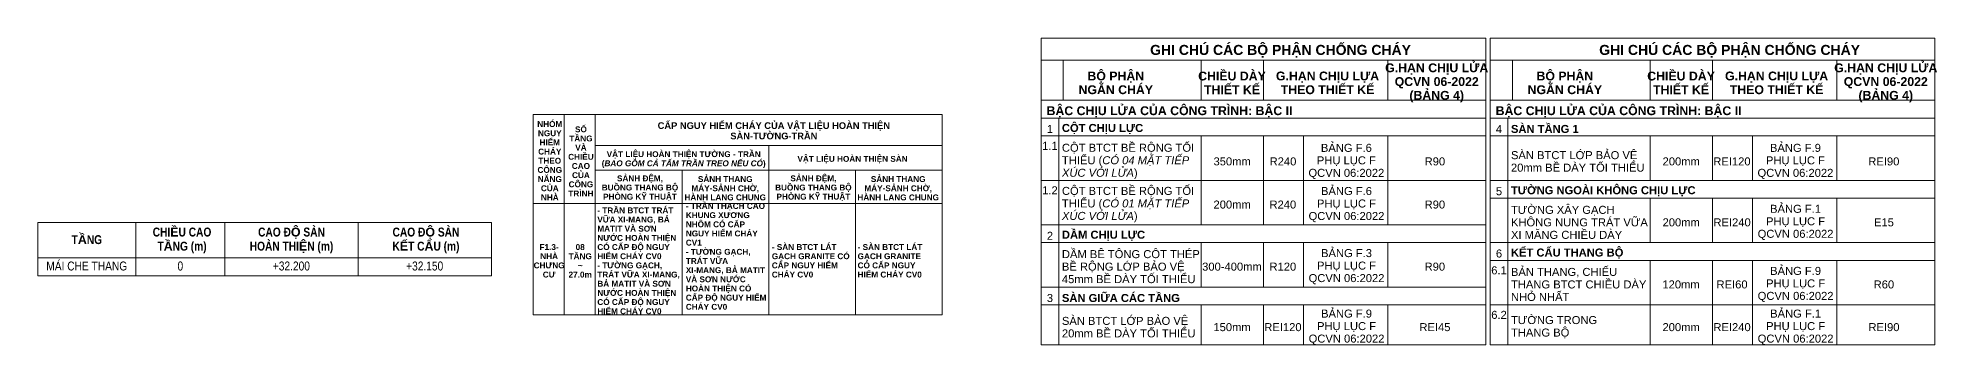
# Model space of a CAD drawing. Header units: millimetres. Extents: x 27447 to 239197, y -15958 to 82878.
# Drawn here: x 138473 to 159829, y 2351 to 5801 of the extents above; entities that cross this region are included whole.
import ezdxf

# ---------------------------------------------------------------- set-up
doc = ezdxf.new("R2010")
doc.units = ezdxf.units.MM
for name, color, linetype, lineweight in [('A-ANNO-NOTE', 131, 'Continuous', 9), ('A-DETL-THIN', 151, 'Continuous', 18), ('G-ANNO-TEXT-1', 7, 'Continuous', 9)]:
    doc.layers.add(name, color=color, linetype=linetype, lineweight=lineweight)
doc.styles.add('Arial Narrow', font='ARIALN_0.TTF', dxfattribs={"height": 100})
doc.styles.add('Arial_4', font='arial_0.ttf', dxfattribs={"height": 75})
doc.styles.add('Arial_5', font='arial_0.ttf', dxfattribs={"height": 112.5})
doc.styles.add('Arial_6', font='arial_0.ttf', dxfattribs={"height": 90})
doc.styles.add('Arial_B_1', font='arialbd_0.ttf', dxfattribs={"height": 66})
doc.styles.add('Arial_B_2', font='arialbd_0.ttf', dxfattribs={"height": 99})

# ---------------------------------------------------------------- blocks, each defined once
blk = doc.blocks.new('GHI CHÚ CAO ĐỘ 1 Ô1 - GHI CHÚ CAO ĐỘ 1 Ô 2-1613119-CAO ĐỘ_GHI CHÚ_8-MÁI CHE THANG')
at = {"layer": 'A-ANNO-NOTE'}
for p, q in [((6062, 3729), (962, 3729)), ((962, 3729), (962, 3129)), ((2062, 3129), (2062, 3729)), ((3062, 3129), (3062, 3729)), ((4562, 3129), (4562, 3729)), ((6062, 3129), (6062, 3729)), ((6062, 3329), (962, 3329)), ((6062, 3129), (962, 3129))]:
    blk.add_line(p, q, dxfattribs=at)
at = {"layer": 'A-ANNO-NOTE', "char_height": 100, "attachment_point": 2, "line_spacing_factor": 0.949189, "style": 'Arial Narrow'}
for s, insert, width in [('\\pt635,1270,1905,2540,3175,3810,4445,5080,5715,6350,6985,7620,8255,8890,9525,10160,10795,11430,12065,12700,13335,13970,14605,15240,15875,16510,17145,17780,18415,19050,19685,20320;{\\fArial Narrow|b1|i0|c0|p34;CHI\\fArial|b1|i0|c0|p34;Ề\\fArial Narrow|b1|i0|c0|p34;U CAO T\\fArial|b1|i0|c0|p34;Ầ\\fArial Narrow|b1|i0|c0|p34;NG (m)}', (2582, 3670), 995.5), ('\\pt635,1270,1905,2540,3175,3810,4445,5080,5715,6350,6985,7620,8255,8890,9525,10160,10795,11430,12065,12700,13335,13970,14605,15240,15875,16510,17145,17780,18415,19050,19685,20320;{\\fArial Narrow|b1|i0|c0|p34;CAO Đ\\fArial|b1|i0|c0|p34;Ộ\\fArial Narrow|b1|i0|c0|p34; SÀN HOÀN THI\\fArial|b1|i0|c0|p34;Ệ\\fArial Narrow|b1|i0|c0|p34;N (m)}', (3813, 3670), 1005.5), ('\\pt635,1270,1905,2540,3175,3810,4445,5080,5715,6350,6985,7620,8255,8890,9525,10160,10795,11430,12065,12700,13335,13970,14605,15240,15875,16510,17145,17780,18415,19050,19685,20320;{\\fArial Narrow|b1|i0|c0|p34;CAO Đ\\fArial|b1|i0|c0|p34;Ộ\\fArial Narrow|b1|i0|c0|p34; SÀN \\PK\\fArial|b1|i0|c0|p34;Ế\\fArial Narrow|b1|i0|c0|p34;T C\\fArial|b1|i0|c0|p34;Ấ\\fArial Narrow|b1|i0|c0|p34;U (m)}', (5325, 3670), 1429), ('\\pt635,1270,1905,2540,3175,3810,4445,5080,5715,6350,6985,7620,8255,8890,9525,10160,10795,11430,12065,12700,13335,13970,14605,15240,15875,16510,17145,17780,18415,19050,19685,20320;{\\fArial Narrow|b1|i0|c0|p34;T\\fArial|b1|i0|c0|p34;Ầ\\fArial Narrow|b1|i0|c0|p34;NG}', (1512, 3585), 721)]:
    blk.add_mtext(s, dxfattribs=dict(at, insert=insert, width=width))

msp = doc.modelspace()

# ---------------------------------------------------------------- linework, layer by layer
at = {"layer": 'A-DETL-THIN'}
for p, q in [((149753.5, 5800.8), (154753.5, 5800.8)), ((149753.5, 2350.8), (149753.5, 5800.8)), ((154753.5, 2350.8), (154753.5, 5800.8)), ((154803.5, 5800.8), (159803.5, 5800.8)), ((154803.5, 2350.8), (154803.5, 5800.8)), ((159803.5, 2350.8), (159803.5, 5800.8)), ((149753.5, 5550.8), (154753.5, 5550.8)), ((150003.5, 5100.8), (150003.5, 5550.8)), ((151553.5, 5100.8), (151553.5, 5550.8)), ((152253.5, 5100.8), (152253.5, 5550.8)), ((153653.5, 5100.8), (153653.5, 5550.8)), ((154753.5, 3700.8), (154753.5, 5550.8)), ((154803.5, 5550.8), (159803.5, 5550.8)), ((155053.5, 5100.8), (155053.5, 5550.8)), ((156603.5, 5100.8), (156603.5, 5550.8)), ((157303.5, 5100.8), (157303.5, 5550.8)), ((158703.5, 5100.8), (158703.5, 5550.8)), ((159803.5, 3500.8), (159803.5, 5550.8)), ((144040.5, 2690.9), (144040.5, 4940.9)), ((144040.5, 4940.9), (148640.5, 4940.9)), ((144390.5, 2690.9), (144390.5, 4940.9)), ((144740.5, 2690.9), (144740.5, 4940.9)), ((148640.5, 2690.9), (148640.5, 4940.9)), ((149753.5, 5100.8), (154753.5, 5100.8)), ((154803.5, 5100.8), (159803.5, 5100.8)), ((149753.5, 4900.8), (154753.5, 4900.8)), ((149753.5, 4700.8), (154753.5, 4700.8)), ((149953.5, 2350.8), (149953.5, 4900.8)), ((151553.5, 3700.8), (151553.5, 4700.8)), ((152253.5, 3700.8), (152253.5, 4700.8)), ((152703.5, 3700.8), (152703.5, 4700.8)), ((153653.5, 3700.8), (153653.5, 4700.8)), ((154803.5, 4900.8), (159803.5, 4900.8)), ((154803.5, 4700.8), (159803.5, 4700.8)), ((155003.5, 2350.8), (155003.5, 4900.8)), ((156603.5, 4200.8), (156603.5, 4700.8)), ((157303.5, 4200.8), (157303.5, 4700.8)), ((157753.5, 4200.8), (157753.5, 4700.8)), ((158703.5, 4200.8), (158703.5, 4700.8)), ((144740.5, 4590.9), (148640.5, 4590.9)), ((146690.5, 2690.9), (146690.5, 4590.9)), ((144740.5, 4315.9), (148640.5, 4315.9)), ((145715.5, 2690.9), (145715.5, 4315.9)), ((147665.5, 2690.9), (147665.5, 4315.9)), ((149753.5, 4200.8), (154753.5, 4200.8)), ((154803.5, 4200.8), (159803.5, 4200.8)), ((144040.5, 3940.9), (148640.5, 3940.9)), ((154803.5, 4000.8), (159803.5, 4000.8)), ((156603.5, 3500.8), (156603.5, 4000.8)), ((157303.5, 3500.8), (157303.5, 4000.8)), ((157753.5, 3500.8), (157753.5, 4000.8)), ((158703.5, 3500.8), (158703.5, 4000.8)), ((149753.5, 3700.8), (154753.5, 3700.8)), ((149753.5, 3500.8), (154753.5, 3500.8)), ((151553.5, 3000.8), (151553.5, 3500.8)), ((152253.5, 3000.8), (152253.5, 3500.8)), ((152703.5, 3000.8), (152703.5, 3500.8)), ((153653.5, 3000.8), (153653.5, 3500.8)), ((154803.5, 3500.8), (159803.5, 3500.8)), ((154803.5, 3300.8), (159803.5, 3300.8)), ((156603.5, 2800.8), (156603.5, 3300.8)), ((157303.5, 2800.8), (157303.5, 3300.8)), ((157753.5, 2800.8), (157753.5, 3300.8)), ((158703.5, 2800.8), (158703.5, 3300.8)), ((149753.5, 3000.8), (154753.5, 3000.8)), ((149753.5, 2800.8), (154753.5, 2800.8)), ((151553.5, 2350.8), (151553.5, 2800.8)), ((152253.5, 2350.8), (152253.5, 2800.8)), ((152703.5, 2350.8), (152703.5, 2800.8)), ((153653.5, 2350.8), (153653.5, 2800.8)), ((154803.5, 2800.8), (159803.5, 2800.8)), ((154803.5, 2800.8), (159803.5, 2800.8)), ((156603.5, 2350.8), (156603.5, 2800.8)), ((157303.5, 2350.8), (157303.5, 2800.8)), ((157753.5, 2350.8), (157753.5, 2800.8)), ((158703.5, 2350.8), (158703.5, 2800.8)), ((144040.5, 2690.9), (147880.5, 2690.9)), ((144040.5, 2690.9), (147880.5, 2690.9)), ((144040.5, 2690.9), (148640.5, 2690.9)), ((149753.5, 2350.8), (154753.5, 2350.8)), ((154803.5, 2350.8), (159803.5, 2350.8))]:
    msp.add_line(p, q, dxfattribs=at)

# ---------------------------------------------------------------- block references
at = {"layer": 'A-ANNO-NOTE'}
msp.add_blockref('GHI CHÚ CAO ĐỘ 1 Ô1 - GHI CHÚ CAO ĐỘ 1 Ô 2-1613119-CAO ĐỘ_GHI CHÚ_8-MÁI CHE THANG', (137511, 0), dxfattribs=at)

# ---------------------------------------------------------------- texts
at = {"layer": 'A-ANNO-NOTE', "char_height": 100, "attachment_point": 2, "line_spacing_factor": 0.949189, "style": 'Arial Narrow'}
for s, insert, width in [('\\pt635,1270,1905,2540,3175,3810,4445,5080,5715,6350,6985,7620,8255,8890,9525,10160,10795,11430,12065,12700,13335,13970,14605,15240,15875,16510,17145,17780,18415,19050,19685,20320;MÁI CHE THANG', (139021.7, 3288.6), 929.5), ('\\pt635,1270,1905,2540,3175,3810,4445,5080,5715,6350,6985,7620,8255,8890,9525,10160,10795,11430,12065,12700,13335,13970,14605,15240,15875,16510,17145,17780,18415,19050,19685,20320;0', (140074, 3288.6), 69.5), ('\\pt635,1270,1905,2540,3175,3810,4445,5080,5715,6350,6985,7620,8255,8890,9525,10160,10795,11430,12065,12700,13335,13970,14605,15240,15875,16510,17145,17780,18415,19050,19685,20320;+32.200', (141322.6, 3288.6), 436.5), ('\\pt635,1270,1905,2540,3175,3810,4445,5080,5715,6350,6985,7620,8255,8890,9525,10160,10795,11430,12065,12700,13335,13970,14605,15240,15875,16510,17145,17780,18415,19050,19685,20320;+32.150', (142821.6, 3288.6), 436.5)]:
    msp.add_mtext(s, dxfattribs=dict(at, insert=insert, width=width))
at = {"layer": 'G-ANNO-TEXT-1', "line_spacing_factor": 0.936439}
for s, insert, char_height, width, attachment_point, style in [('\\pt4.5,9,13.5,18,22.5,27,31.5,36,40.5,45,49.5,54,58.5,63,67.5,72,76.5,81,85.5,90,94.5,99,103.5,108,112.5,117,121.5,126,130.5,135,139.5,144;{\\fArial|b1|i0|c0|p34;GHI CHÚ CÁC BỘ PHẬN CHỐNG CHÁY}', (152446.4, 5652.4), 112.5, 3009.15, 5, 'Arial_5'), ('\\pt4.5,9,13.5,18,22.5,27,31.5,36,40.5,45,49.5,54,58.5,63,67.5,72,76.5,81,85.5,90,94.5,99,103.5,108,112.5,117,121.5,126,130.5,135,139.5,144;{\\fArial|b1|i0|c0|p34;GHI CHÚ CÁC BỘ PHẬN CHỐNG CHÁY}', (157496.4, 5652.4), 112.5, 3009.15, 5, 'Arial_5'), ('\\pt571.50027,1142.99955,1714.49982,2286.00009,2857.50036,3428.99964,4000.49991,4572.00018,5143.50045,5714.99973,6286.5,6858.00027,7429.49955,8000.99982,8572.50009,9144.00036,9715.49964,10286.99991,10858.50018,11430.00045,12001.49973,12573,13144.50027,13715.99955,14287.49982,14859.00009,15430.50036,16001.99964,16573.49991,17145.00018,17716.50045,18287.99973;BỘ PHẬN\\PNGĂN CHÁY', (150593.5, 5296.1), 99, 877.95, 5, 'Arial_B_2'), ('\\pt571.50027,1142.99955,1714.49982,2286.00009,2857.50036,3428.99964,4000.49991,4572.00018,5143.50045,5714.99973,6286.5,6858.00027,7429.49955,8000.99982,8572.50009,9144.00036,9715.49964,10286.99991,10858.50018,11430.00045,12001.49973,12573,13144.50027,13715.99955,14287.49982,14859.00009,15430.50036,16001.99964,16573.49991,17145.00018,17716.50045,18287.99973;CHIỀU DÀY\\PTHIẾT KẾ', (151900.2, 5296.1), 99, 750.15, 5, 'Arial_B_2'), ('\\pt571.50027,1142.99955,1714.49982,2286.00009,2857.50036,3428.99964,4000.49991,4572.00018,5143.50045,5714.99973,6286.5,6858.00027,7429.49955,8000.99982,8572.50009,9144.00036,9715.49964,10286.99991,10858.50018,11430.00045,12001.49973,12573,13144.50027,13715.99955,14287.49982,14859.00009,15430.50036,16001.99964,16573.49991,17145.00018,17716.50045,18287.99973;G.HẠN CHỊU LỰA THEO THIẾT KẾ', (152974.5, 5296.1), 99, 1184.85, 5, 'Arial_B_2'), ('\\pt571.50027,1142.99955,1714.49982,2286.00009,2857.50036,3428.99964,4000.49991,4572.00018,5143.50045,5714.99973,6286.5,6858.00027,7429.49955,8000.99982,8572.50009,9144.00036,9715.49964,10286.99991,10858.50018,11430.00045,12001.49973,12573,13144.50027,13715.99955,14287.49982,14859.00009,15430.50036,16001.99964,16573.49991,17145.00018,17716.50045,18287.99973;G.HẠN CHỊU LỬA\\PQCVN 06-2022\\P(BẢNG 4)', (154202.5, 5296.3), 99, 1125, 5, 'Arial_B_2'), ('\\pt571.50027,1142.99955,1714.49982,2286.00009,2857.50036,3428.99964,4000.49991,4572.00018,5143.50045,5714.99973,6286.5,6858.00027,7429.49955,8000.99982,8572.50009,9144.00036,9715.49964,10286.99991,10858.50018,11430.00045,12001.49973,12573,13144.50027,13715.99955,14287.49982,14859.00009,15430.50036,16001.99964,16573.49991,17145.00018,17716.50045,18287.99973;BỘ PHẬN\\PNGĂN CHÁY', (155643.5, 5296.1), 99, 877.95, 5, 'Arial_B_2'), ('\\pt571.50027,1142.99955,1714.49982,2286.00009,2857.50036,3428.99964,4000.49991,4572.00018,5143.50045,5714.99973,6286.5,6858.00027,7429.49955,8000.99982,8572.50009,9144.00036,9715.49964,10286.99991,10858.50018,11430.00045,12001.49973,12573,13144.50027,13715.99955,14287.49982,14859.00009,15430.50036,16001.99964,16573.49991,17145.00018,17716.50045,18287.99973;CHIỀU DÀY\\PTHIẾT KẾ', (156950.2, 5296.1), 99, 750.15, 5, 'Arial_B_2'), ('\\pt571.50027,1142.99955,1714.49982,2286.00009,2857.50036,3428.99964,4000.49991,4572.00018,5143.50045,5714.99973,6286.5,6858.00027,7429.49955,8000.99982,8572.50009,9144.00036,9715.49964,10286.99991,10858.50018,11430.00045,12001.49973,12573,13144.50027,13715.99955,14287.49982,14859.00009,15430.50036,16001.99964,16573.49991,17145.00018,17716.50045,18287.99973;G.HẠN CHỊU LỰA THEO THIẾT KẾ', (158024.5, 5296.1), 99, 1184.85, 5, 'Arial_B_2'), ('\\pt571.50027,1142.99955,1714.49982,2286.00009,2857.50036,3428.99964,4000.49991,4572.00018,5143.50045,5714.99973,6286.5,6858.00027,7429.49955,8000.99982,8572.50009,9144.00036,9715.49964,10286.99991,10858.50018,11430.00045,12001.49973,12573,13144.50027,13715.99955,14287.49982,14859.00009,15430.50036,16001.99964,16573.49991,17145.00018,17716.50045,18287.99973;G.HẠN CHỊU LỬA\\PQCVN 06-2022\\P(BẢNG 4)', (159252.5, 5296.3), 99, 1125, 5, 'Arial_B_2'), ('\\pt571.50027,1142.99955,1714.49982,2286.00009,2857.50036,3428.99964,4000.49991,4572.00018,5143.50045,5714.99973,6286.5,6858.00027,7429.49955,8000.99982,8572.50009,9144.00036,9715.49964,10286.99991,10858.50018,11430.00045,12001.49973,12573,13144.50027,13715.99955,14287.49982,14859.00009,15430.50036,16001.99964,16573.49991,17145.00018,17716.50045,18287.99973;BẬC CHỊU LỬA CỦA CÔNG TRÌNH: BẬC II', (149815.1, 4970.8), 99, 5140.8, 4, 'Arial_B_2'), ('\\pt571.50027,1142.99955,1714.49982,2286.00009,2857.50036,3428.99964,4000.49991,4572.00018,5143.50045,5714.99973,6286.5,6858.00027,7429.49955,8000.99982,8572.50009,9144.00036,9715.49964,10286.99991,10858.50018,11430.00045,12001.49973,12573,13144.50027,13715.99955,14287.49982,14859.00009,15430.50036,16001.99964,16573.49991,17145.00018,17716.50045,18287.99973;BẬC CHỊU LỬA CỦA CÔNG TRÌNH: BẬC II', (154865.1, 4970.8), 99, 5140.8, 4, 'Arial_B_2'), ('\\pt381.00018,761.9997,1142.99988,1524.00006,1905.00024,2285.99976,2666.99994,3048.00012,3429.0003,3809.99982,4191,4572.00018,4952.9997,5333.99988,5715.00006,6096.00024,6476.99976,6857.99994,7239.00012,7620.0003,8000.99982,8382,8763.00018,9143.9997,9524.99988,9906.00006,10287.00024,10667.99976,11048.99994,11430.00012,11811.0003,12191.99982;NHÓM NGUY HIỂM CHÁY THEO CÔNG NĂNG CỦA NHÀ', (144228.5, 4421.3), 66, 343.2, 5, 'Arial_B_1'), ('\\pt381.00018,761.9997,1142.99988,1524.00006,1905.00024,2285.99976,2666.99994,3048.00012,3429.0003,3809.99982,4191,4572.00018,4952.9997,5333.99988,5715.00006,6096.00024,6476.99976,6857.99994,7239.00012,7620.0003,8000.99982,8382,8763.00018,9143.9997,9524.99988,9906.00006,10287.00024,10667.99976,11048.99994,11430.00012,11811.0003,12191.99982;SỐ TẦNG VÀ CHIỀU CAO CỦA CÔNG TRÌNH', (144578.6, 4414), 66, 337.5, 5, 'Arial_B_1'), ('\\pt3,6,9,12,15,18,21,24,27,30,33,36,39,42,45,48,51,54,57,60,63,66,69,72,75,78,81,84,87,90,93,96;{\\fArial|b1|i0|c0|p34;CẤP NGUY HIỂM CHÁY CỦA VẬT LIỆU HOÀN THIỆN\\PSÀN-TƯỜNG-TRẦN}', (146748.3, 4757.4), 75, 3933, 5, 'Arial_4'), ('\\pt571.5,1143,1714.5,2286,2857.5,3429,4000.5,4572,5143.5,5715,6286.5,6858,7429.5,8001,8572.5,9144,9715.5,10287,10858.5,11430,12001.5,12573,13144.5,13716,14287.5,14859,15430.5,16002,16573.5,17145,17716.5,18288;1', (149852.7, 4778.3), 90, 220.5, 5, 'Arial_6'), ('\\pt571.5,1143,1714.5,2286,2857.5,3429,4000.5,4572,5143.5,5715,6286.5,6858,7429.5,8001,8572.5,9144,9715.5,10287,10858.5,11430,12001.5,12573,13144.5,13716,14287.5,14859,15430.5,16002,16573.5,17145,17716.5,18288;{\\fArial|b1|i0|c0|p34;CỘT CHỊU LỰC}', (149987.6, 4778.3), 90, 1297.8, 4, 'Arial_6'), ('\\pt571.5,1143,1714.5,2286,2857.5,3429,4000.5,4572,5143.5,5715,6286.5,6858,7429.5,8001,8572.5,9144,9715.5,10287,10858.5,11430,12001.5,12573,13144.5,13716,14287.5,14859,15430.5,16002,16573.5,17145,17716.5,18288;4', (154902.7, 4778.3), 90, 220.5, 5, 'Arial_6'), ('\\pt571.5,1143,1714.5,2286,2857.5,3429,4000.5,4572,5143.5,5715,6286.5,6858,7429.5,8001,8572.5,9144,9715.5,10287,10858.5,11430,12001.5,12573,13144.5,13716,14287.5,14859,15430.5,16002,16573.5,17145,17716.5,18288;{\\fArial|b1|i0|c0|p34;SÀN TẦNG 1}', (155037.6, 4778.3), 90, 1297.8, 4, 'Arial_6'), ('\\pt381.00018,761.9997,1142.99988,1524.00006,1905.00024,2285.99976,2666.99994,3048.00012,3429.0003,3809.99982,4191,4572.00018,4952.9997,5333.99988,5715.00006,6096.00024,6476.99976,6857.99994,7239.00012,7620.0003,8000.99982,8382,8763.00018,9143.9997,9524.99988,9906.00006,10287.00024,10667.99976,11048.99994,11430.00012,11811.0003,12191.99982;VẬT LIỆU HOÀN THIỆN TƯỜNG - TRẦN\\P({\\fArial|b1|i1|c0|p34;BAO GỒM CẢ TẤM TRẦN TREO NẾU CÓ})', (145734.4, 4433.9), 66, 1982.4, 5, 'Arial_B_1'), ('\\pt381.00018,761.9997,1142.99988,1524.00006,1905.00024,2285.99976,2666.99994,3048.00012,3429.0003,3809.99982,4191,4572.00018,4952.9997,5333.99988,5715.00006,6096.00024,6476.99976,6857.99994,7239.00012,7620.0003,8000.99982,8382,8763.00018,9143.9997,9524.99988,9906.00006,10287.00024,10667.99976,11048.99994,11430.00012,11811.0003,12191.99982;VẬT LIỆU HOÀN THIỆN SÀN', (147633.1, 4434), 66, 1972.5, 5, 'Arial_B_1'), ('\\pt571.5,1143,1714.5,2286,2857.5,3429,4000.5,4572,5143.5,5715,6286.5,6858,7429.5,8001,8572.5,9144,9715.5,10287,10858.5,11430,12001.5,12573,13144.5,13716,14287.5,14859,15430.5,16002,16573.5,17145,17716.5,18288;1.1', (149852.7, 4589), 90, 220.5, 5, 'Arial_6'), ('\\pt571.5,1143,1714.5,2286,2857.5,3429,4000.5,4572,5143.5,5715,6286.5,6858,7429.5,8001,8572.5,9144,9715.5,10287,10858.5,11430,12001.5,12573,13144.5,13716,14287.5,14859,15430.5,16002,16573.5,17145,17716.5,18288;CỘT BTCT BỀ RỘNG TỐI THIỂU ({\\fArial|b0|i1|c0|p34;CÓ 04 MẶT TIẾP XÚC VỚI LỬA})', (149987.6, 4413.5), 90, 1530, 4, 'Arial_6'), ('\\pt571.5,1143,1714.5,2286,2857.5,3429,4000.5,4572,5143.5,5715,6286.5,6858,7429.5,8001,8572.5,9144,9715.5,10287,10858.5,11430,12001.5,12573,13144.5,13716,14287.5,14859,15430.5,16002,16573.5,17145,17716.5,18288;BẢNG F.6 \\PPHỤ LỤC F\\PQCVN 06:2022', (153186.4, 4413.5), 90, 908.1, 5, 'Arial_6'), ('\\pt571.5,1143,1714.5,2286,2857.5,3429,4000.5,4572,5143.5,5715,6286.5,6858,7429.5,8001,8572.5,9144,9715.5,10287,10858.5,11430,12001.5,12573,13144.5,13716,14287.5,14859,15430.5,16002,16573.5,17145,17716.5,18288;SÀN BTCT LỚP BẢO VỆ 20mm BỀ DÀY TỐI THIỂU', (155037.6, 4413.5), 90, 1562.85, 4, 'Arial_6'), ('\\pt571.5,1143,1714.5,2286,2857.5,3429,4000.5,4572,5143.5,5715,6286.5,6858,7429.5,8001,8572.5,9144,9715.5,10287,10858.5,11430,12001.5,12573,13144.5,13716,14287.5,14859,15430.5,16002,16573.5,17145,17716.5,18288;BẢNG F.9\\PPHỤ LỤC F\\PQCVN 06:2022', (158236.4, 4413.5), 90, 908.1, 5, 'Arial_6'), ('\\pt381.00018,761.9997,1142.99988,1524.00006,1905.00024,2285.99976,2666.99994,3048.00012,3429.0003,3809.99982,4191,4572.00018,4952.9997,5333.99988,5715.00006,6096.00024,6476.99976,6857.99994,7239.00012,7620.0003,8000.99982,8382,8763.00018,9143.9997,9524.99988,9906.00006,10287.00024,10667.99976,11048.99994,11430.00012,11811.0003,12191.99982;SẢNH ĐỆM,\\PBUỒNG THANG BỘ\\PPHÒNG KỸ THUẬT', (145242.8, 4111.9), 66, 849.3, 5, 'Arial_B_1'), ('\\pt381.00018,761.9997,1142.99988,1524.00006,1905.00024,2285.99976,2666.99994,3048.00012,3429.0003,3809.99982,4191,4572.00018,4952.9997,5333.99988,5715.00006,6096.00024,6476.99976,6857.99994,7239.00012,7620.0003,8000.99982,8382,8763.00018,9143.9997,9524.99988,9906.00006,10287.00024,10667.99976,11048.99994,11430.00012,11811.0003,12191.99982;SẢNH ĐỆM,\\PBUỒNG THANG BỘ\\PPHÒNG KỸ THUẬT', (147192.8, 4111.9), 66, 849.3, 5, 'Arial_B_1'), ('\\pt571.5,1143,1714.5,2286,2857.5,3429,4000.5,4572,5143.5,5715,6286.5,6858,7429.5,8001,8572.5,9144,9715.5,10287,10858.5,11430,12001.5,12573,13144.5,13716,14287.5,14859,15430.5,16002,16573.5,17145,17716.5,18288;350mm', (151902.1, 4413.5), 90, 702.45, 5, 'Arial_6'), ('\\pt571.5,1143,1714.5,2286,2857.5,3429,4000.5,4572,5143.5,5715,6286.5,6858,7429.5,8001,8572.5,9144,9715.5,10287,10858.5,11430,12001.5,12573,13144.5,13716,14287.5,14859,15430.5,16002,16573.5,17145,17716.5,18288;R240', (152473.6, 4413.5), 90, 431.55, 5, 'Arial_6'), ('\\pt571.5,1143,1714.5,2286,2857.5,3429,4000.5,4572,5143.5,5715,6286.5,6858,7429.5,8001,8572.5,9144,9715.5,10287,10858.5,11430,12001.5,12573,13144.5,13716,14287.5,14859,15430.5,16002,16573.5,17145,17716.5,18288;R90', (154182, 4413.5), 90, 645.75, 5, 'Arial_6'), ('\\pt571.5,1143,1714.5,2286,2857.5,3429,4000.5,4572,5143.5,5715,6286.5,6858,7429.5,8001,8572.5,9144,9715.5,10287,10858.5,11430,12001.5,12573,13144.5,13716,14287.5,14859,15430.5,16002,16573.5,17145,17716.5,18288;200mm', (156952.1, 4413.5), 90, 702.45, 5, 'Arial_6'), ('\\pt571.5,1143,1714.5,2286,2857.5,3429,4000.5,4572,5143.5,5715,6286.5,6858,7429.5,8001,8572.5,9144,9715.5,10287,10858.5,11430,12001.5,12573,13144.5,13716,14287.5,14859,15430.5,16002,16573.5,17145,17716.5,18288;REI120', (157522.3, 4413.5), 90, 431.55, 5, 'Arial_6'), ('\\pt571.5,1143,1714.5,2286,2857.5,3429,4000.5,4572,5143.5,5715,6286.5,6858,7429.5,8001,8572.5,9144,9715.5,10287,10858.5,11430,12001.5,12573,13144.5,13716,14287.5,14859,15430.5,16002,16573.5,17145,17716.5,18288;REI90', (159230.4, 4413.5), 90, 645.75, 5, 'Arial_6'), ('\\pt381.00018,761.9997,1142.99988,1524.00006,1905.00024,2285.99976,2666.99994,3048.00012,3429.0003,3809.99982,4191,4572.00018,4952.9997,5333.99988,5715.00006,6096.00024,6476.99976,6857.99994,7239.00012,7620.0003,8000.99982,8382,8763.00018,9143.9997,9524.99988,9906.00006,10287.00024,10667.99976,11048.99994,11430.00012,11811.0003,12191.99982;SẢNH THANG MÁY-SẢNH CHỜ,\\PHÀNH LANG CHUNG', (146201.4, 4111.9), 66, 900.9, 5, 'Arial_B_1'), ('\\pt381.00018,761.9997,1142.99988,1524.00006,1905.00024,2285.99976,2666.99994,3048.00012,3429.0003,3809.99982,4191,4572.00018,4952.9997,5333.99988,5715.00006,6096.00024,6476.99976,6857.99994,7239.00012,7620.0003,8000.99982,8382,8763.00018,9143.9997,9524.99988,9906.00006,10287.00024,10667.99976,11048.99994,11430.00012,11811.0003,12191.99982;SẢNH THANG MÁY-SẢNH CHỜ,\\PHÀNH LANG CHUNG', (148146.4, 4111.9), 66, 900.9, 5, 'Arial_B_1'), ('\\pt571.5,1143,1714.5,2286,2857.5,3429,4000.5,4572,5143.5,5715,6286.5,6858,7429.5,8001,8572.5,9144,9715.5,10287,10858.5,11430,12001.5,12573,13144.5,13716,14287.5,14859,15430.5,16002,16573.5,17145,17716.5,18288;1.2', (149853, 4089), 90, 214.2, 5, 'Arial_6'), ('\\pt571.5,1143,1714.5,2286,2857.5,3429,4000.5,4572,5143.5,5715,6286.5,6858,7429.5,8001,8572.5,9144,9715.5,10287,10858.5,11430,12001.5,12573,13144.5,13716,14287.5,14859,15430.5,16002,16573.5,17145,17716.5,18288;CỘT BTCT BỀ RỘNG TỐI THIỂU ({\\fArial|b0|i1|c0|p34;CÓ 01 MẶT TIẾP XÚC VỚI LỬA})', (149987.6, 3928.5), 90, 1583.55, 4, 'Arial_6'), ('\\pt571.5,1143,1714.5,2286,2857.5,3429,4000.5,4572,5143.5,5715,6286.5,6858,7429.5,8001,8572.5,9144,9715.5,10287,10858.5,11430,12001.5,12573,13144.5,13716,14287.5,14859,15430.5,16002,16573.5,17145,17716.5,18288;BẢNG F.6\\PPHỤ LỤC F \\PQCVN 06:2022', (153187.7, 3928.5), 90, 1196.55, 5, 'Arial_6'), ('\\pt571.5,1143,1714.5,2286,2857.5,3429,4000.5,4572,5143.5,5715,6286.5,6858,7429.5,8001,8572.5,9144,9715.5,10287,10858.5,11430,12001.5,12573,13144.5,13716,14287.5,14859,15430.5,16002,16573.5,17145,17716.5,18288;5', (154902.7, 4078.3), 90, 220.5, 5, 'Arial_6'), ('\\pt571.5,1143,1714.5,2286,2857.5,3429,4000.5,4572,5143.5,5715,6286.5,6858,7429.5,8001,8572.5,9144,9715.5,10287,10858.5,11430,12001.5,12573,13144.5,13716,14287.5,14859,15430.5,16002,16573.5,17145,17716.5,18288;{\\fArial|b1|i0|c0|p34;TƯỜNG NGOÀI KHÔNG CHỊU LỰC}', (155037.6, 4078.3), 90, 4982.85, 4, 'Arial_6'), ('\\pt381.00018,761.9997,1142.99988,1524.00006,1905.00024,2285.99976,2666.99994,3048.00012,3429.0003,3809.99982,4191,4572.00018,4952.9997,5333.99988,5715.00006,6096.00024,6476.99976,6857.99994,7239.00012,7620.0003,8000.99982,8382,8763.00018,9143.9997,9524.99988,9906.00006,10287.00024,10667.99976,11048.99994,11430.00012,11811.0003,12191.99982;- TRẦN BTCT TRÁT VỮA XI-MANG, BẢ MATIT VÀ SƠN NƯỚC HOÀN THIỆN CÓ CẤP ĐỘ NGUY HIỂM CHÁY CV0\\P- TƯỜNG GẠCH, TRÁT VỮA XI-MANG, BẢ MATIT VÀ SƠN NƯỚC HOÀN THIỆN CÓ CẤP ĐỘ NGUY HIỂM CHÁY CV0', (144763.1, 3296.4), 66, 962.4, 4, 'Arial_B_1'), ('\\pt381.00018,761.9997,1142.99988,1524.00006,1905.00024,2285.99976,2666.99994,3048.00012,3429.0003,3809.99982,4191,4572.00018,4952.9997,5333.99988,5715.00006,6096.00024,6476.99976,6857.99994,7239.00012,7620.0003,8000.99982,8382,8763.00018,9143.9997,9524.99988,9906.00006,10287.00024,10667.99976,11048.99994,11430.00012,11811.0003,12191.99982;- TRẦN THẠCH CAO KHUNG XƯƠNG NHÔM CÓ CẤP NGUY HIỂM CHÁY CV1\\P- TƯỜNG GẠCH, TRÁT VỮA XI-MANG, BẢ MATIT VÀ SƠN NƯỚC HOÀN THIỆN CÓ CẤP ĐỘ NGUY HIỂM CHÁY CV0', (145758.1, 3345.9), 66, 918.9, 4, 'Arial_B_1'), ('\\pt571.5,1143,1714.5,2286,2857.5,3429,4000.5,4572,5143.5,5715,6286.5,6858,7429.5,8001,8572.5,9144,9715.5,10287,10858.5,11430,12001.5,12573,13144.5,13716,14287.5,14859,15430.5,16002,16573.5,17145,17716.5,18288;200mm', (151901.9, 3928.5), 90, 630.9, 5, 'Arial_6'), ('\\pt571.5,1143,1714.5,2286,2857.5,3429,4000.5,4572,5143.5,5715,6286.5,6858,7429.5,8001,8572.5,9144,9715.5,10287,10858.5,11430,12001.5,12573,13144.5,13716,14287.5,14859,15430.5,16002,16573.5,17145,17716.5,18288;R240', (152472.1, 3928.5), 90, 452.7, 5, 'Arial_6'), ('\\pt571.5,1143,1714.5,2286,2857.5,3429,4000.5,4572,5143.5,5715,6286.5,6858,7429.5,8001,8572.5,9144,9715.5,10287,10858.5,11430,12001.5,12573,13144.5,13716,14287.5,14859,15430.5,16002,16573.5,17145,17716.5,18288;R90', (154181.7, 3928.5), 90, 449.55, 5, 'Arial_6'), ('\\pt571.5,1143,1714.5,2286,2857.5,3429,4000.5,4572,5143.5,5715,6286.5,6858,7429.5,8001,8572.5,9144,9715.5,10287,10858.5,11430,12001.5,12573,13144.5,13716,14287.5,14859,15430.5,16002,16573.5,17145,17716.5,18288;TƯỜNG XÂY GẠCH KHÔNG NUNG TRÁT VỮA XI MĂNG CHIỀU DÀY', (155037.6, 3728.5), 90, 1583.55, 4, 'Arial_6'), ('\\pt571.5,1143,1714.5,2286,2857.5,3429,4000.5,4572,5143.5,5715,6286.5,6858,7429.5,8001,8572.5,9144,9715.5,10287,10858.5,11430,12001.5,12573,13144.5,13716,14287.5,14859,15430.5,16002,16573.5,17145,17716.5,18288;BẢNG F.1\\PPHỤ LỤC F \\PQCVN 06:2022', (158237.7, 3728.5), 90, 1196.55, 5, 'Arial_6'), ('\\pt571.5,1143,1714.5,2286,2857.5,3429,4000.5,4572,5143.5,5715,6286.5,6858,7429.5,8001,8572.5,9144,9715.5,10287,10858.5,11430,12001.5,12573,13144.5,13716,14287.5,14859,15430.5,16002,16573.5,17145,17716.5,18288;{\\fArial|b1|i0|c0|p34;DẦM CHỊU LỰC}', (149987.6, 3578.3), 90, 1297.8, 4, 'Arial_6'), ('\\pt571.5,1143,1714.5,2286,2857.5,3429,4000.5,4572,5143.5,5715,6286.5,6858,7429.5,8001,8572.5,9144,9715.5,10287,10858.5,11430,12001.5,12573,13144.5,13716,14287.5,14859,15430.5,16002,16573.5,17145,17716.5,18288;200mm', (156951.9, 3728.5), 90, 630.9, 5, 'Arial_6'), ('\\pt571.5,1143,1714.5,2286,2857.5,3429,4000.5,4572,5143.5,5715,6286.5,6858,7429.5,8001,8572.5,9144,9715.5,10287,10858.5,11430,12001.5,12573,13144.5,13716,14287.5,14859,15430.5,16002,16573.5,17145,17716.5,18288;REI240', (157523.9, 3728.5), 90, 452.7, 5, 'Arial_6'), ('\\pt571.5,1143,1714.5,2286,2857.5,3429,4000.5,4572,5143.5,5715,6286.5,6858,7429.5,8001,8572.5,9144,9715.5,10287,10858.5,11430,12001.5,12573,13144.5,13716,14287.5,14859,15430.5,16002,16573.5,17145,17716.5,18288;E15', (159231.7, 3728.5), 90, 449.55, 5, 'Arial_6'), ('\\pt381.00018,761.9997,1142.99988,1524.00006,1905.00024,2285.99976,2666.99994,3048.00012,3429.0003,3809.99982,4191,4572.00018,4952.9997,5333.99988,5715.00006,6096.00024,6476.99976,6857.99994,7239.00012,7620.0003,8000.99982,8382,8763.00018,9143.9997,9524.99988,9906.00006,10287.00024,10667.99976,11048.99994,11430.00012,11811.0003,12191.99982;F1.3-\\PNHÀ CHƯNG CƯ', (144221, 3296.4), 66, 341.4, 5, 'Arial_B_1'), ('\\pt381.00018,761.9997,1142.99988,1524.00006,1905.00024,2285.99976,2666.99994,3048.00012,3429.0003,3809.99982,4191,4572.00018,4952.9997,5333.99988,5715.00006,6096.00024,6476.99976,6857.99994,7239.00012,7620.0003,8000.99982,8382,8763.00018,9143.9997,9524.99988,9906.00006,10287.00024,10667.99976,11048.99994,11430.00012,11811.0003,12191.99982;08 TẦNG ~ 27.0m', (144570.6, 3296.2), 66, 331.5, 5, 'Arial_B_1'), ('\\pt381.00018,761.9997,1142.99988,1524.00006,1905.00024,2285.99976,2666.99994,3048.00012,3429.0003,3809.99982,4191,4572.00018,4952.9997,5333.99988,5715.00006,6096.00024,6476.99976,6857.99994,7239.00012,7620.0003,8000.99982,8382,8763.00018,9143.9997,9524.99988,9906.00006,10287.00024,10667.99976,11048.99994,11430.00012,11811.0003,12191.99982;- SÀN BTCT LÁT GẠCH GRANITE CÓ CẤP NGUY HIỂM CHÁY CV0', (146725.1, 3296.4), 66, 928.8, 4, 'Arial_B_1'), ('\\pt381.00018,761.9997,1142.99988,1524.00006,1905.00024,2285.99976,2666.99994,3048.00012,3429.0003,3809.99982,4191,4572.00018,4952.9997,5333.99988,5715.00006,6096.00024,6476.99976,6857.99994,7239.00012,7620.0003,8000.99982,8382,8763.00018,9143.9997,9524.99988,9906.00006,10287.00024,10667.99976,11048.99994,11430.00012,11811.0003,12191.99982;- SÀN BTCT LÁT GẠCH GRANITE CÓ CẤP NGUY HIỂM CHÁY CV0', (147690.1, 3296.4), 66, 849.3, 4, 'Arial_B_1'), ('\\pt571.5,1143,1714.5,2286,2857.5,3429,4000.5,4572,5143.5,5715,6286.5,6858,7429.5,8001,8572.5,9144,9715.5,10287,10858.5,11430,12001.5,12573,13144.5,13716,14287.5,14859,15430.5,16002,16573.5,17145,17716.5,18288;2', (149853, 3578.3), 90, 214.2, 5, 'Arial_6'), ('\\pt571.5,1143,1714.5,2286,2857.5,3429,4000.5,4572,5143.5,5715,6286.5,6858,7429.5,8001,8572.5,9144,9715.5,10287,10858.5,11430,12001.5,12573,13144.5,13716,14287.5,14859,15430.5,16002,16573.5,17145,17716.5,18288;DẦM BÊ TÔNG CÔT THÉP BỀ RỘNG LỚP BẢO VỆ 45mm BỀ DÀY TỐI THIỂU', (149987.6, 3230.8), 90, 1589.4, 4, 'Arial_6'), ('\\pt571.5,1143,1714.5,2286,2857.5,3429,4000.5,4572,5143.5,5715,6286.5,6858,7429.5,8001,8572.5,9144,9715.5,10287,10858.5,11430,12001.5,12573,13144.5,13716,14287.5,14859,15430.5,16002,16573.5,17145,17716.5,18288;BẢNG F.3\\PPHỤ LỤC F \\PQCVN 06:2022', (153188.2, 3230.8), 90, 1024.2, 5, 'Arial_6'), ('\\pt571.5,1143,1714.5,2286,2857.5,3429,4000.5,4572,5143.5,5715,6286.5,6858,7429.5,8001,8572.5,9144,9715.5,10287,10858.5,11430,12001.5,12573,13144.5,13716,14287.5,14859,15430.5,16002,16573.5,17145,17716.5,18288;6', (154903, 3378.3), 90, 214.2, 5, 'Arial_6'), ('\\pt571.5,1143,1714.5,2286,2857.5,3429,4000.5,4572,5143.5,5715,6286.5,6858,7429.5,8001,8572.5,9144,9715.5,10287,10858.5,11430,12001.5,12573,13144.5,13716,14287.5,14859,15430.5,16002,16573.5,17145,17716.5,18288;{\\fArial|b1|i0|c0|p34;KẾT CẤU THANG BỘ}', (155037.6, 3378.3), 90, 4953.15, 4, 'Arial_6'), ('\\pt571.5,1143,1714.5,2286,2857.5,3429,4000.5,4572,5143.5,5715,6286.5,6858,7429.5,8001,8572.5,9144,9715.5,10287,10858.5,11430,12001.5,12573,13144.5,13716,14287.5,14859,15430.5,16002,16573.5,17145,17716.5,18288;300-400mm', (151900, 3230.8), 90, 735.3, 5, 'Arial_6'), ('\\pt571.5,1143,1714.5,2286,2857.5,3429,4000.5,4572,5143.5,5715,6286.5,6858,7429.5,8001,8572.5,9144,9715.5,10287,10858.5,11430,12001.5,12573,13144.5,13716,14287.5,14859,15430.5,16002,16573.5,17145,17716.5,18288;R120', (152472.2, 3230.8), 90, 464.4, 5, 'Arial_6'), ('\\pt571.5,1143,1714.5,2286,2857.5,3429,4000.5,4572,5143.5,5715,6286.5,6858,7429.5,8001,8572.5,9144,9715.5,10287,10858.5,11430,12001.5,12573,13144.5,13716,14287.5,14859,15430.5,16002,16573.5,17145,17716.5,18288;R90', (154181.4, 3230.8), 90, 461.25, 5, 'Arial_6'), ('\\pt571.5,1143,1714.5,2286,2857.5,3429,4000.5,4572,5143.5,5715,6286.5,6858,7429.5,8001,8572.5,9144,9715.5,10287,10858.5,11430,12001.5,12573,13144.5,13716,14287.5,14859,15430.5,16002,16573.5,17145,17716.5,18288;6.1', (154902.7, 3189), 90, 220.5, 5, 'Arial_6'), ('\\pt571.5,1143,1714.5,2286,2857.5,3429,4000.5,4572,5143.5,5715,6286.5,6858,7429.5,8001,8572.5,9144,9715.5,10287,10858.5,11430,12001.5,12573,13144.5,13716,14287.5,14859,15430.5,16002,16573.5,17145,17716.5,18288;BẢN THANG, CHIẾU THANG BTCT CHIỀU DÀY NHỎ NHẤT', (155037.6, 3030.8), 90, 1559.7, 4, 'Arial_6'), ('\\pt571.5,1143,1714.5,2286,2857.5,3429,4000.5,4572,5143.5,5715,6286.5,6858,7429.5,8001,8572.5,9144,9715.5,10287,10858.5,11430,12001.5,12573,13144.5,13716,14287.5,14859,15430.5,16002,16573.5,17145,17716.5,18288;BẢNG F.9\\PPHỤ LỤC F \\PQCVN 06:2022', (158238.2, 3030.8), 90, 1024.2, 5, 'Arial_6'), ('\\pt571.5,1143,1714.5,2286,2857.5,3429,4000.5,4572,5143.5,5715,6286.5,6858,7429.5,8001,8572.5,9144,9715.5,10287,10858.5,11430,12001.5,12573,13144.5,13716,14287.5,14859,15430.5,16002,16573.5,17145,17716.5,18288;120mm', (156950, 3030.8), 90, 735.3, 5, 'Arial_6'), ('\\pt571.5,1143,1714.5,2286,2857.5,3429,4000.5,4572,5143.5,5715,6286.5,6858,7429.5,8001,8572.5,9144,9715.5,10287,10858.5,11430,12001.5,12573,13144.5,13716,14287.5,14859,15430.5,16002,16573.5,17145,17716.5,18288;REI60', (157523.8, 3030.8), 90, 464.4, 5, 'Arial_6'), ('\\pt571.5,1143,1714.5,2286,2857.5,3429,4000.5,4572,5143.5,5715,6286.5,6858,7429.5,8001,8572.5,9144,9715.5,10287,10858.5,11430,12001.5,12573,13144.5,13716,14287.5,14859,15430.5,16002,16573.5,17145,17716.5,18288;R60', (159231.4, 3030.8), 90, 461.25, 5, 'Arial_6'), ('\\pt571.5,1143,1714.5,2286,2857.5,3429,4000.5,4572,5143.5,5715,6286.5,6858,7429.5,8001,8572.5,9144,9715.5,10287,10858.5,11430,12001.5,12573,13144.5,13716,14287.5,14859,15430.5,16002,16573.5,17145,17716.5,18288;3', (149853, 2878.3), 90, 214.2, 5, 'Arial_6'), ('\\pt571.5,1143,1714.5,2286,2857.5,3429,4000.5,4572,5143.5,5715,6286.5,6858,7429.5,8001,8572.5,9144,9715.5,10287,10858.5,11430,12001.5,12573,13144.5,13716,14287.5,14859,15430.5,16002,16573.5,17145,17716.5,18288;{\\fArial|b1|i0|c0|p34;SÀN GIỮA CÁC TẦNG}', (149987.6, 2878.3), 90, 2074.5, 4, 'Arial_6'), ('\\pt571.5,1143,1714.5,2286,2857.5,3429,4000.5,4572,5143.5,5715,6286.5,6858,7429.5,8001,8572.5,9144,9715.5,10287,10858.5,11430,12001.5,12573,13144.5,13716,14287.5,14859,15430.5,16002,16573.5,17145,17716.5,18288;SÀN BTCT LỚP BẢO VỆ 20mm BỀ DÀY TỐI THIỂU', (149987.6, 2550.8), 90, 1574.55, 4, 'Arial_6'), ('\\pt571.5,1143,1714.5,2286,2857.5,3429,4000.5,4572,5143.5,5715,6286.5,6858,7429.5,8001,8572.5,9144,9715.5,10287,10858.5,11430,12001.5,12573,13144.5,13716,14287.5,14859,15430.5,16002,16573.5,17145,17716.5,18288;150mm', (151900.9, 2550.8), 90, 616.05, 5, 'Arial_6'), ('\\pt571.5,1143,1714.5,2286,2857.5,3429,4000.5,4572,5143.5,5715,6286.5,6858,7429.5,8001,8572.5,9144,9715.5,10287,10858.5,11430,12001.5,12573,13144.5,13716,14287.5,14859,15430.5,16002,16573.5,17145,17716.5,18288;REI120', (152473.3, 2550.8), 90, 482.4, 5, 'Arial_6'), ('\\pt571.5,1143,1714.5,2286,2857.5,3429,4000.5,4572,5143.5,5715,6286.5,6858,7429.5,8001,8572.5,9144,9715.5,10287,10858.5,11430,12001.5,12573,13144.5,13716,14287.5,14859,15430.5,16002,16573.5,17145,17716.5,18288;BẢNG F.9\\PPHỤ LỤC F \\PQCVN 06:2022', (153188.4, 2550.8), 90, 982.35, 5, 'Arial_6'), ('\\pt571.5,1143,1714.5,2286,2857.5,3429,4000.5,4572,5143.5,5715,6286.5,6858,7429.5,8001,8572.5,9144,9715.5,10287,10858.5,11430,12001.5,12573,13144.5,13716,14287.5,14859,15430.5,16002,16573.5,17145,17716.5,18288;REI45', (154182.1, 2550.8), 90, 535.95, 5, 'Arial_6'), ('\\pt571.5,1143,1714.5,2286,2857.5,3429,4000.5,4572,5143.5,5715,6286.5,6858,7429.5,8001,8572.5,9144,9715.5,10287,10858.5,11430,12001.5,12573,13144.5,13716,14287.5,14859,15430.5,16002,16573.5,17145,17716.5,18288;6.2', (154903, 2689), 90, 214.2, 5, 'Arial_6'), ('\\pt571.5,1143,1714.5,2286,2857.5,3429,4000.5,4572,5143.5,5715,6286.5,6858,7429.5,8001,8572.5,9144,9715.5,10287,10858.5,11430,12001.5,12573,13144.5,13716,14287.5,14859,15430.5,16002,16573.5,17145,17716.5,18288;TƯỜNG TRONG\\PTHANG BỘ', (155037.6, 2550.8), 90, 1574.55, 4, 'Arial_6'), ('\\pt571.5,1143,1714.5,2286,2857.5,3429,4000.5,4572,5143.5,5715,6286.5,6858,7429.5,8001,8572.5,9144,9715.5,10287,10858.5,11430,12001.5,12573,13144.5,13716,14287.5,14859,15430.5,16002,16573.5,17145,17716.5,18288;200mm', (156950.9, 2550.8), 90, 616.05, 5, 'Arial_6'), ('\\pt571.5,1143,1714.5,2286,2857.5,3429,4000.5,4572,5143.5,5715,6286.5,6858,7429.5,8001,8572.5,9144,9715.5,10287,10858.5,11430,12001.5,12573,13144.5,13716,14287.5,14859,15430.5,16002,16573.5,17145,17716.5,18288;REI240', (157523.3, 2550.8), 90, 482.4, 5, 'Arial_6'), ('\\pt571.5,1143,1714.5,2286,2857.5,3429,4000.5,4572,5143.5,5715,6286.5,6858,7429.5,8001,8572.5,9144,9715.5,10287,10858.5,11430,12001.5,12573,13144.5,13716,14287.5,14859,15430.5,16002,16573.5,17145,17716.5,18288;BẢNG F.1\\PPHỤ LỤC F \\PQCVN 06:2022', (158238.4, 2550.8), 90, 982.35, 5, 'Arial_6'), ('\\pt571.5,1143,1714.5,2286,2857.5,3429,4000.5,4572,5143.5,5715,6286.5,6858,7429.5,8001,8572.5,9144,9715.5,10287,10858.5,11430,12001.5,12573,13144.5,13716,14287.5,14859,15430.5,16002,16573.5,17145,17716.5,18288;REI90', (159232.1, 2550.8), 90, 535.95, 5, 'Arial_6')]:
    msp.add_mtext(s, dxfattribs=dict(at, insert=insert, char_height=char_height, width=width, attachment_point=attachment_point, style=style))

doc.saveas('drawing.dxf')
